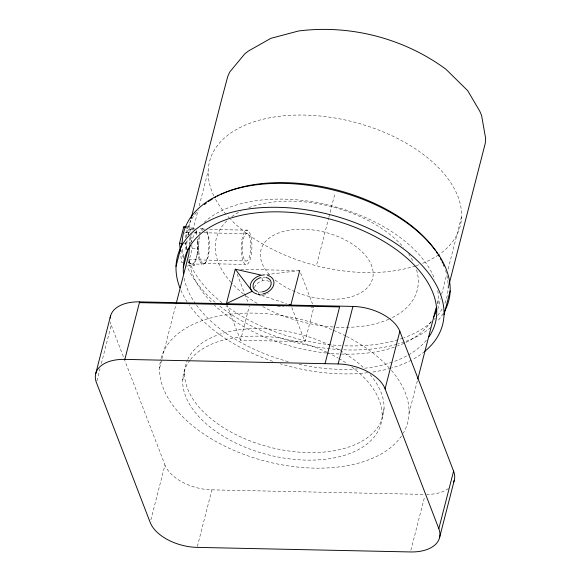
<?xml version="1.0" encoding="UTF-8"?>
<svg xmlns="http://www.w3.org/2000/svg" width="581" height="581" viewBox="0 0 581 581"><rect width="100%" height="100%" fill="white"/><g stroke="black" fill="none" stroke-linecap="round" stroke-linejoin="round"><path stroke-width="0.44" stroke-dasharray="2.9 2.18" d="M96.896 380.933L100.026 368.732M101.37 363.503L111.218 325.149A39.61 22.717 14.4 0 1 110.325 322.012M186.341 236.997L190.612 220.359M186.632 249.554L185.971 243.461L186.813 240.171M188.084 235.232L190.198 227.004L193.35 228.355L195.034 228.391M189.145 245.008L192.05 233.678M192.95 230.185L197.874 211.005M199.218 205.776L208.172 170.901M159.63 368.056L161.881 359.29M162.106 358.412L176.065 304.045M191.774 245.24L192.151 248.719L187.932 265.168L194.374 265.306L198.593 248.857L197.555 239.278A17.96 5.556 -88.8 0 1 195.39 260.397A17.96 5.556 -88.8 0 1 188.622 260.404M182.695 380.105L184.627 372.581M150.871 519.872L164.968 464.96L111.218 325.149M311.075 307.204L313.798 307.262L304.96 341.672L240.534 340.292L249.372 305.882M197.344 546.51L211.891 489.863A39.61 22.717 14.4 0 1 164.968 464.96M316.783 264.261L328.614 218.173M328.839 217.301L334.867 193.822M382.116 416.185L384.048 408.661M409.046 413.185L417.376 380.737M437.181 303.58L438.306 299.193M437.834 309.165L440.514 298.707M441.64 294.342L446.564 275.162M448.125 269.061L461.561 216.742M448.118 288.031L448.568 286.273M410.883 550.207L424.755 496.167M203.619 264.195L204.418 263.542M261.508 275.198L297.029 270.891M186.973 226.939L190.198 227.004M200.089 228.5L204.301 228.587A17.96 5.556 -88.8 0 0 199.544 233.7M209.596 229.379L247.593 230.192A17.277 5.345 -88.8 0 1 250.607 257.833A17.277 5.345 -88.8 0 1 241.5 253.941A17.277 5.345 -88.8 0 1 247.593 230.192M185.332 227.541L190.067 229.568L193.284 229.633M186.654 232.407L189.377 232.465M193.909 232.56L200.249 232.698M203.88 232.77L247.383 233.7A13.733 4.249 -88.8 0 1 249.779 255.676A13.733 4.249 -88.8 0 1 242.538 252.582A13.733 4.249 -88.8 0 1 247.383 233.7M184.359 243.424L185.971 243.461M192.151 248.719L198.593 248.857M188.651 259.714L245.748 260.934M183.226 262.51L181.613 262.474L180.669 253.766M203.016 263.542L245.538 264.449M191.214 263.963L202.166 264.195M240.708 269.308L296.971 270.514M277.5 306.485L283.855 306.623M211.891 489.863L425.205 494.424M256.708 293.899L286.586 303.594M257.935 294.509L259.235 295.032A9.354 7.095 -21 0 0 268.32 293.296M188.055 262.612L194.374 265.306M300.653 273.07L312.513 303.928M291.815 307.487L304.96 341.672M262.917 280.696L261.646 277.398A9.354 7.095 -21 0 1 265.532 277.34M259.235 295.032L257.971 291.735A9.354 7.095 -21 0 0 262.568 291.829M237.186 274.196L244.565 293.376M244.884 294.211L248.087 302.548M226.75 304.437L240.534 340.292M196.603 230.577L197.075 234.927M190.067 229.568L190.256 231.311M190.728 235.661L191.396 241.754M269.533 274.726A57.606 33.037 14.4 0 1 310.922 229.713A57.606 33.037 14.4 0 1 369.371 285.322A57.606 33.037 14.4 0 1 274.668 279.614M391.471 370.453A127.406 73.075 14.4 0 1 403.316 433.092M401.493 435.997A127.406 73.075 14.4 0 1 254.093 457.93A127.406 73.075 14.4 0 1 160.814 359.414M161.031 358.564A127.406 73.075 14.4 0 1 345.804 336.036M346.588 336.435A127.406 73.075 14.4 0 1 389.176 367.86M431.24 321.286A127.406 73.075 14.4 0 1 397.607 345.971M394.346 347.14A127.406 73.075 14.4 0 1 339.9 354.025M339.013 353.989A127.406 73.075 14.4 0 1 327.343 353.132M326.435 353.037A127.406 73.075 14.4 0 1 214.418 305.163M211.201 301.975A127.406 73.075 14.4 0 1 188.956 258.305M190.786 242.894A127.406 73.075 14.4 0 1 196.944 230.541M204.076 222.45A127.406 73.075 14.4 0 1 329.63 205.311A127.406 73.075 14.4 0 1 434.726 279.221M437.798 290.631A127.406 73.075 14.4 0 1 437.508 306.129M416.555 269.831A103.709 59.487 14.4 0 1 389.633 318.867M388.791 319.238A103.709 59.487 14.4 0 1 334.126 327.052M333.254 326.994A103.709 59.487 14.4 0 1 262.619 306.521M257.122 303.369A103.709 59.487 14.4 0 1 244.18 294.494M243.526 293.979A103.709 59.487 14.4 0 1 231.637 283.005M231.056 282.373A103.709 59.487 14.4 0 1 227.825 219.974M231.826 216.662A103.709 59.487 14.4 0 1 240.643 211.23M248.791 207.671A103.709 59.487 14.4 0 1 403.621 247.426M408.596 253.81A103.709 59.487 14.4 0 1 413.679 262.459M370.104 374.629A101.871 58.427 14.4 0 1 299.193 452.141A101.871 58.427 14.4 0 1 187.38 360.293M187.75 359.465A101.871 58.427 14.4 0 1 330.502 345.499M331.301 345.891A101.871 58.427 14.4 0 1 364.04 368.18M351.65 366.865A101.871 58.427 14.4 0 1 362.421 447.261A101.871 58.427 14.4 0 1 233.562 441.938A101.871 58.427 14.4 0 1 189.936 360.191M190.495 359.479A101.871 58.427 14.4 0 1 326.965 352.268M327.771 352.645A101.871 58.427 14.4 0 1 338.084 358.019M338.883 358.477A101.871 58.427 14.4 0 1 347.351 363.8M448.445 488.468A39.61 22.717 14.4 0 1 426.839 494.438M442.126 308.932A134.182 76.961 14.4 0 1 437.66 315.425M435.285 318.17A134.182 76.961 14.4 0 1 434.014 319.499M431.32 322.07A134.182 76.961 14.4 0 1 403.817 337.822M403.011 338.113A134.182 76.961 14.4 0 1 398.878 339.478M398.029 339.74A134.182 76.961 14.4 0 1 344.664 345.789M341.127 345.622A134.182 76.961 14.4 0 1 226.031 305.802M222 302.716A134.182 76.961 14.4 0 1 189.217 261.537M186.058 250.019A134.182 76.961 14.4 0 1 185.412 242.197M185.608 237.869A134.182 76.961 14.4 0 1 198.274 210.358M445.583 270.528A134.182 76.961 14.4 0 1 444.472 304.262M213.772 195.746A129.432 74.245 14.4 0 1 353.989 122.083A129.432 74.245 14.4 0 1 439.309 254.376M438.604 254.863A129.432 74.245 14.4 0 1 422.612 263.331M418.698 264.82A129.432 74.245 14.4 0 1 416.265 265.662M415.444 265.938A129.432 74.245 14.4 0 1 230.584 219.32M229.974 218.681A129.432 74.245 14.4 0 1 226.503 214.861M225.951 214.222A129.432 74.245 14.4 0 1 215.319 198.811M443.209 313.624A136.891 78.515 14.4 0 1 437.442 321.249M430.826 327.524A136.891 78.515 14.4 0 1 405.08 341.672M404.282 341.955A136.891 78.515 14.4 0 1 397.68 344.068M396.83 344.315A136.891 78.515 14.4 0 1 343.829 349.806M340.306 349.624A136.891 78.515 14.4 0 1 219.465 305.896M215.188 302.374A136.891 78.515 14.4 0 1 186.639 265.43M183.807 256.947A136.891 78.515 14.4 0 1 182.26 247.455M426.36 340.277A129.432 74.245 14.4 0 1 393.046 361.89M392.233 362.174A129.432 74.245 14.4 0 1 364.396 368.267M357.424 368.92A129.432 74.245 14.4 0 1 296.985 363.837M288.299 361.651A129.432 74.245 14.4 0 1 196.182 304.72M195.644 303.972A129.432 74.245 14.4 0 1 183.988 277.268M424.682 351.454A136.891 78.515 14.4 0 1 412.241 359.704M411.421 360.14A136.891 78.515 14.4 0 1 391.536 368.005M390.686 368.252A136.891 78.515 14.4 0 1 371.215 372.276M367.722 372.719A136.891 78.515 14.4 0 1 280.282 363.786M272.678 361.331A136.891 78.515 14.4 0 1 189.181 304.909M187.089 301.822A136.891 78.515 14.4 0 1 180.822 290.137M261.937 294.153A12.201 9.252 -21 0 1 258.131 294.175M262.278 275.074A12.201 9.252 -21 0 1 266.81 275.169M254.485 287.718A9.354 7.095 -21 0 1 269.475 281.582M188.331 234.332A17.96 5.556 -88.8 0 1 194.729 229.568M195.942 231.906A17.96 5.556 -88.8 0 1 196.901 235.225M186.726 248.508A17.96 5.556 -88.8 0 1 187.278 239.292M206.894 232.146A17.96 5.556 -88.8 0 1 207.62 256.555A17.96 5.556 -88.8 0 1 200.038 261.704A17.96 5.556 -88.8 0 1 198.513 237.832M206.807 231.078A17.277 5.345 -88.8 0 1 208.47 255.255A17.277 5.345 -88.8 0 1 200.765 260.709A17.277 5.345 -88.8 0 1 200.002 235.901M202.304 230.454A17.277 5.345 -88.8 0 1 205.071 229.277M184.453 233.337A13.733 4.249 -88.8 0 1 188.346 234.433M189.377 237.658A13.733 4.249 -88.8 0 1 190.089 244.223M183.64 258.204A13.733 4.249 -88.8 0 1 181.621 248.697"/><path stroke-width="0.87" d="M95.763 373.518L110.535 315.991M453.594 471.133L438.822 528.659A39.61 22.717 14.4 0 1 410.433 551.95L197.119 547.382A39.61 22.717 14.4 0 1 150.203 522.486L96.446 382.676A39.61 22.717 14.4 0 1 124.835 359.385L139.607 301.866L352.921 306.427A39.61 22.717 14.4 0 1 399.844 331.33L453.594 471.133A39.61 22.717 14.4 0 1 453.514 482.397M180.379 251.159L179.529 243.323L183.749 226.866L186.973 226.939M176.028 266.359L182.173 242.43A136.891 78.515 14.4 0 1 336.384 190.8A136.891 78.515 14.4 0 1 444.872 310.719M191.062 218.609L222.545 96.003L227.716 76.583L229.684 72.073L244.775 53.851L248.385 51.034L270.869 38.339L298.59 30.982C350.249 24.409 404.115 38.324 445.997 69.306L467.741 90.723L479.761 111.182L481.576 115.408L485.672 138.619L485.222 143.529L448.793 285.402M183.32 267.681L188.244 248.501M176.29 303.173L188.898 254.071A127.406 73.075 14.4 0 1 190.081 245.422M235.269 269.192L226.43 303.602L252.154 291.284A12.201 9.252 -21 0 1 261.508 275.198L235.269 269.192L252.154 291.284L254.158 292.875L256.708 293.899M325.033 363.67L339.602 306.928L139.404 302.643M438.822 528.659L385.072 388.856A39.61 22.717 14.4 0 0 338.149 363.953L352.921 306.427M385.072 388.856L399.844 331.33M417.826 378.986L436.055 307.959M444.007 314.844L450.152 290.914M439.505 537.817L454.277 480.291M297.915 270.79L299.694 270.572L290.856 304.981L289.149 304.429M179.529 243.323L181.94 243.374M124.835 359.385L338.149 363.953M257.318 291.473L254.478 289.73A9.354 7.095 -21 0 1 260.862 277.573M183.749 226.866L185.332 227.541M436.672 309.528A127.406 73.075 14.4 0 1 433.397 317.625M110.15 318.192A39.61 22.717 14.4 0 1 139.607 301.866M204.389 204.614A134.182 76.961 14.4 0 1 206.32 203.089M208.354 201.592A134.182 76.961 14.4 0 1 212.697 198.746M214.222 197.845A134.182 76.961 14.4 0 1 215.791 196.959M217.381 196.102A134.182 76.961 14.4 0 1 219.015 195.274M220.671 194.468A134.182 76.961 14.4 0 1 435.227 250.244M436.266 251.747A134.182 76.961 14.4 0 1 437.275 253.265M438.234 254.79A134.182 76.961 14.4 0 1 439.156 256.315M440.449 258.61A134.182 76.961 14.4 0 1 441.262 260.143M442.025 261.675A134.182 76.961 14.4 0 1 442.744 263.2M443.419 264.718A134.182 76.961 14.4 0 1 444.044 266.236M179.878 287.82A136.891 78.515 14.4 0 1 330.24 214.73A136.891 78.515 14.4 0 1 424.682 351.454M183.516 273.731A129.432 74.245 14.4 0 1 328.418 218.681A129.432 74.245 14.4 0 1 429.039 336.704M267.514 275.329A12.201 9.252 -21 0 1 273.709 284.864A12.201 9.252 -21 0 1 262.714 294.03M266.251 277.493A9.354 7.095 -21 0 1 271 284.806A9.354 7.095 -21 0 1 262.568 291.829"/></g></svg>
